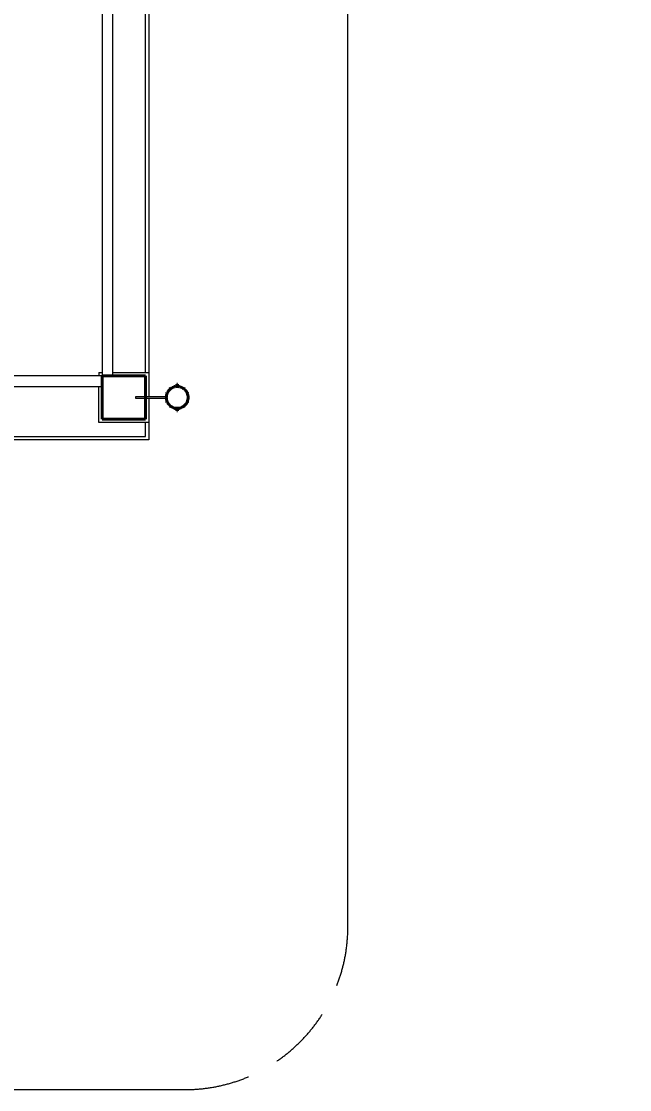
# Model space of a CAD drawing. Header units: millimetres. Extents: x -495897 to 1376592, y -28539 to 470976.
# Drawn here: x -3781 to -988, y 370406 to 375312 of the extents above; entities that cross this region are included whole.
import ezdxf
from ezdxf import colors
from ezdxf.entities.mleader import LeaderData, LeaderLine
from ezdxf.math import Vec2, Vec3

# ---------------------------------------------------------------- set-up
doc = ezdxf.new("R2010")
doc.units = ezdxf.units.MM
doc.linetypes.add('ADSK_Сверху', pattern=[450, 300, -150])
for name, color, linetype, lineweight in [('RC-Выноски', 7, 'Continuous', 0), ('Линии', 7, 'Continuous', 9), ('Несущие колонны', 252, 'Continuous', 18), ('Обобщенные модели', 252, 'Continuous', 18), ('Ограждение', 252, 'Continuous', 9), ('Перекрытие', 252, 'Continuous', 18), ('Стены наружные', 7, 'Continuous', 18)]:
    doc.layers.add(name, color=color, linetype=linetype, lineweight=lineweight)
doc.styles.add('Mipgost_5', font='', dxfattribs={"height": 250})
doc.styles.get('Mipgost_5').set_extended_font_data('Mipgost')

# ---------------------------------------------------------------- blocks, each defined once
blk = doc.blocks.new('1 этаж')
at = {"layer": 'Обобщенные модели', "lineweight": 9, "true_color": 0x636466}
h = blk.add_hatch(dxfattribs=at)
h.set_pattern_fill('FP_22', color=251, angle=180, style=0, pattern_type=2)
h.set_pattern_definition([(45, (-32119.82, 96), (-106.066, 106.066), [])])
h.paths.add_polyline_path([(-2308.8, 13136.3), (-2299.3, 13137.5), (-2315.3, 13137.1)])
h.paths.add_polyline_path([(-2297.1, 13137.8), (-2295.3, 13138.2), (-2282.8, 13143.7), (-2283.8, 13144.2), (-2296.7, 13138)])
h.paths.add_polyline_path([(-2276.5, 13148.5), (-2270.7, 13154.4), (-2274.6, 13150.9)])
h.paths.add_polyline_path([(-2258.8, 13186.3), (-2260.7, 13199.6), (-2261.8, 13199.2), (-2260.5, 13193.7)])
h.paths.add_polyline_path([(-2263.3, 13166.6), (-2260.2, 13175.7), (-2260.5, 13178.8), (-2261.9, 13172.8)])
h.paths.add_polyline_path([(-2358.8, 13186.3), (-2356.9, 13199.6), (-2357.1, 13199.2), (-2358.7, 13187.1)])
h.paths.add_polyline_path([(-2354.3, 13166.6), (-2357.4, 13175.7), (-2356.9, 13172.8), (-2355.1, 13168.6)])
h.paths.add_polyline_path([(-2264.5, 13208.9), (-2266.3, 13212.3), (-2265.5, 13210.2)])
h.paths.add_polyline_path([(-2279.5, 13226.3), (-2283.8, 13229.6), (-2283.8, 13228.3), (-2282.8, 13227.9)])
h.paths.add_polyline_path([(-2318.3, 13235), (-2307.4, 13236.1), (-2308.8, 13236.3), (-2315.3, 13235.4)])
h = blk.add_hatch(dxfattribs=at)
h.set_pattern_fill('FP_21', color=251, style=0, pattern_type=2)
h.set_pattern_definition([(45, (-32119.82, 96), (-106.066, 106.066), [])])
h.paths.add_polyline_path([(-2299.3, 13137.5), (-2295.3, 13138.6), (-2276.5, 13148.5), (-2263.3, 13166.6), (-2258.8, 13186.3), (-2264.5, 13208.9), (-2279.5, 13226.3), (-2299.3, 13235), (-2321.7, 13234.1), (-2341.1, 13224), (-2354.3, 13205.9), (-2358.8, 13186.3), (-2353.1, 13163.6), (-2338.1, 13146.3), (-2318.3, 13137.5), (-2308.8, 13137.5)])
at = {"layer": 'Линии', "color": 251, "linetype": 'ADSK_Сверху', "ltscale": 100, "true_color": 0x636466}
for p, q in [((-1525.1, 10756.3), (-1525.1, 25558.3)), ((-8505.8, 10007.5), (-2273.8, 10007.5))]:
    blk.add_line(p, q, dxfattribs=at)
at = {"layer": 'Линии', "color": 251, "linetype": 'ADSK_Сверху', "true_color": 0x636466}
blk.add_arc((-2273.8, 10756.3), 748.7, 270, 0, dxfattribs=at)
at = {"layer": 'Несущие колонны', "color": 251, "lineweight": 40, "true_color": 0x636466}
for p, q in [((-2453.8, 13286.3), (-2653.8, 13286.3)), ((-2653.8, 13286.3), (-2653.8, 13086.3)), ((-2653.8, 13286.3), (-2453.8, 13286.3)), ((-2653.8, 13086.3), (-2653.8, 13286.3)), ((-2453.8, 13086.3), (-2453.8, 13286.3)), ((-2453.8, 13286.3), (-2453.8, 13189.1)), ((-2453.8, 13183.6), (-2453.8, 13086.3)), ((-2653.8, 13086.3), (-2453.8, 13086.3)), ((-2453.8, 13086.3), (-2653.8, 13086.3))]:
    blk.add_line(p, q, dxfattribs=at)
at = {"layer": 'Обобщенные модели', "color": 251, "true_color": 0x636466}
for p, q in [((-2307.8, 13248.3), (-2309.8, 13248.3)), ((-2309.8, 13248.3), (-2309.8, 13247.9)), ((-2307.8, 13248.3), (-2309.8, 13248.3)), ((-2309.8, 13248.3), (-2309.8, 13247.9)), ((-2307.8, 13248.3), (-2309.8, 13248.3)), ((-2309.8, 13248.3), (-2309.8, 13238.3)), ((-2307.8, 13247.9), (-2307.8, 13248.3)), ((-2307.8, 13247.9), (-2307.8, 13248.3)), ((-2307.8, 13238.3), (-2307.8, 13248.3)), ((-2309.8, 13236.3), (-2309.8, 13238.3)), ((-2307.8, 13236.3), (-2309.8, 13236.3)), ((-2307.8, 13238.3), (-2307.8, 13236.3)), ((-2360.8, 13189.6), (-2500.8, 13189.6)), ((-2500.8, 13189.6), (-2500.8, 13183)), ((-2500.8, 13183), (-2360.8, 13183)), ((-2360.8, 13187.1), (-2360.8, 13189.6)), ((-2360.8, 13183), (-2360.8, 13185.4)), ((-2309.8, 13134.3), (-2309.8, 13136.3)), ((-2309.8, 13136.3), (-2307.8, 13136.3)), ((-2309.8, 13134.3), (-2309.8, 13124.3)), ((-2309.8, 13124.6), (-2309.8, 13124.3)), ((-2309.8, 13124.6), (-2309.8, 13124.3)), ((-2309.8, 13124.3), (-2307.8, 13124.3)), ((-2309.8, 13124.3), (-2307.8, 13124.3)), ((-2309.8, 13124.3), (-2307.8, 13124.3)), ((-2307.8, 13136.3), (-2307.8, 13134.3)), ((-2307.8, 13124.3), (-2307.8, 13134.3)), ((-2307.8, 13124.3), (-2307.8, 13124.6)), ((-2307.8, 13124.3), (-2307.8, 13124.6))]:
    blk.add_line(p, q, dxfattribs=at)
at = {"layer": 'Обобщенные модели', "color": 251, "lineweight": 40, "true_color": 0x636466}
for p, q in [((-2309.8, 13247.6), (-2309.8, 13238.1)), ((-2307.8, 13247.6), (-2309.8, 13247.6)), ((-2307.8, 13238), (-2307.8, 13247.6)), ((-2309.8, 13134.4), (-2309.8, 13124.9)), ((-2309.8, 13124.9), (-2307.8, 13124.9)), ((-2307.8, 13124.9), (-2307.8, 13134.6))]:
    blk.add_line(p, q, dxfattribs=at)
at = {"layer": 'Обобщенные модели', "color": 251, "true_color": 0x636466}
for radius, start, end in [(52, 0, 180), (50, 0, 180), (52, 180, 0), (50, 180, 0)]:
    blk.add_arc((-2308.8, 13186.3), radius, start, end, dxfattribs=at)
at = {"layer": 'Обобщенные модели', "color": 251, "lineweight": 40, "true_color": 0x636466}
for radius, start, end in [(50, 156.6941, 180), (50, 156.6941, 180), (52, 154.2857, 156.6941), (50, 130.583, 152.8285), (50, 130.583, 152.8285), (52, 126.2008, 130.583), (50, 103.6312, 126.2008), (50, 103.6312, 126.2008), (52, 101.0036, 102.8571), (50, 78.9964, 101.0036), (50, 78.9964, 101.0036), (52, 77.1429, 78.9964), (50, 53.7992, 76.3688), (50, 53.7992, 76.3688), (52, 49.417, 53.7992), (50, 27.1715, 49.417), (50, 27.1715, 49.417), (50, 0, 23.3059), (50, 0, 23.3059), (52, 23.3059, 25.7143), (50, 180, 203.3059), (50, 180, 203.3059), (52, 203.3059, 205.7143), (50, 207.1715, 229.417), (50, 207.1715, 229.417), (50, 310.583, 332.8285), (50, 310.583, 332.8285), (50, 336.6941, 0), (50, 336.6941, 0), (52, 334.2857, 336.6941), (52, 229.417, 233.7992), (50, 233.7992, 256.3688), (50, 233.7992, 256.3688), (52, 257.1429, 258.9964), (50, 258.9964, 281.0036), (50, 258.9964, 281.0036), (52, 281.0036, 282.8571), (50, 283.6312, 306.2008), (50, 283.6312, 306.2008), (52, 306.2008, 310.583)]:
    blk.add_arc((-2308.8, 13186.3), radius, start, end, dxfattribs=at)
at = {"layer": 'Ограждение', "color": 251, "true_color": 0x636466}
for p, q in [((-2653.8, 17806.3), (-2653.8, 13286.3)), ((-2603.8, 13286.3), (-2603.8, 17806.3)), ((-2653.8, 13286.3), (-4105.8, 13286.3)), ((-4105.8, 13236.3), (-2653.8, 13236.3))]:
    blk.add_line(p, q, dxfattribs=at)
at = {"layer": 'Перекрытие', "color": 251, "ltscale": 100, "true_color": 0x636466}
for p, q in [((-2453.8, 13301.3), (-2453.8, 17791.3)), ((-2453.8, 13006.3), (-2453.8, 13071.3))]:
    blk.add_line(p, q, dxfattribs=at)
at = {"layer": 'Стены наружные', "color": 251, "true_color": 0x636466}
for p, q in [((-2438.8, 23703.6), (-2438.8, 13189.1)), ((-2668.8, 13301.3), (-2653.8, 13301.3)), ((-2668.8, 13301.3), (-2668.8, 13286.3)), ((-2603.8, 13301.3), (-2438.8, 13301.3)), ((-2668.8, 13071.3), (-2668.8, 13236.3)), ((-2438.8, 13183.6), (-2438.8, 12991.3)), ((-2438.8, 13071.3), (-2668.8, 13071.3)), ((-4305.8, 13006.3), (-2453.8, 13006.3)), ((-2438.8, 12991.3), (-4290.8, 12991.3))]:
    blk.add_line(p, q, dxfattribs=at)

msp = doc.modelspace()

# ---------------------------------------------------------------- block references
msp.add_blockref('1 этаж', (-756.474, 360398.765))

# ---------------------------------------------------------------- leaders
at = {"layer": 'RC-Выноски', "linetype": 'Continuous', "ltscale": 15}
ml = msp.add_multileader_mtext('Standard', dxfattribs=at)
ml.set_content('В ЛВС здания школы', color=256, style='Mipgost_5')
ml.set_leader_properties()
ml.build(insert=Vec2(0, 0))
ml.multileader.update_dxf_attribs({"has_text_frame": 1, "text_left_attachment_type": 6, "text_right_attachment_type": 6, "dogleg_length": 2, "arrow_head_size": 400, "scale": 100})
ctx = ml.context
ctx.base_point, ctx.scale, ctx.char_height, ctx.arrow_head_size, ctx.landing_gap_size, ctx.plane_origin = Vec3(408469.171, 372490.934), 100, 250, 400, 100, Vec3(-116420.439, 333728.374)
ctx.left_attachment, ctx.right_attachment, ctx.text_align_type = 6, 6, 2
notes = []
notes.append((ctx, [(1, (1, 1, 0), (411431.849, 372490.934), (-1, 0), 200, [(0, [(411431.849, 370475.664)], 0, [])])]))
ctx.mtext.insert, ctx.mtext.width, ctx.mtext.alignment, ctx.mtext.flow_direction = Vec3(411131.849, 372790.934), 4609.04485, 3, 5
for ctx, leaders in notes:
    for number, flags, end, landing, length, lines in leaders:
        leader = LeaderData()
        leader.index, (leader.has_last_leader_line, leader.has_dogleg_vector, leader.attachment_direction) = number, flags
        leader.last_leader_point, leader.dogleg_vector, leader.dogleg_length = Vec3(end), Vec3(landing), length
        for number, points, colour, breaks in lines:
            line = LeaderLine()
            line.index, line.vertices, line.color, line.breaks = number, Vec3.list(points), colors.encode_raw_color(colour), breaks
            leader.lines.append(line)
        ctx.leaders.append(leader)

doc.saveas('drawing.dxf')
